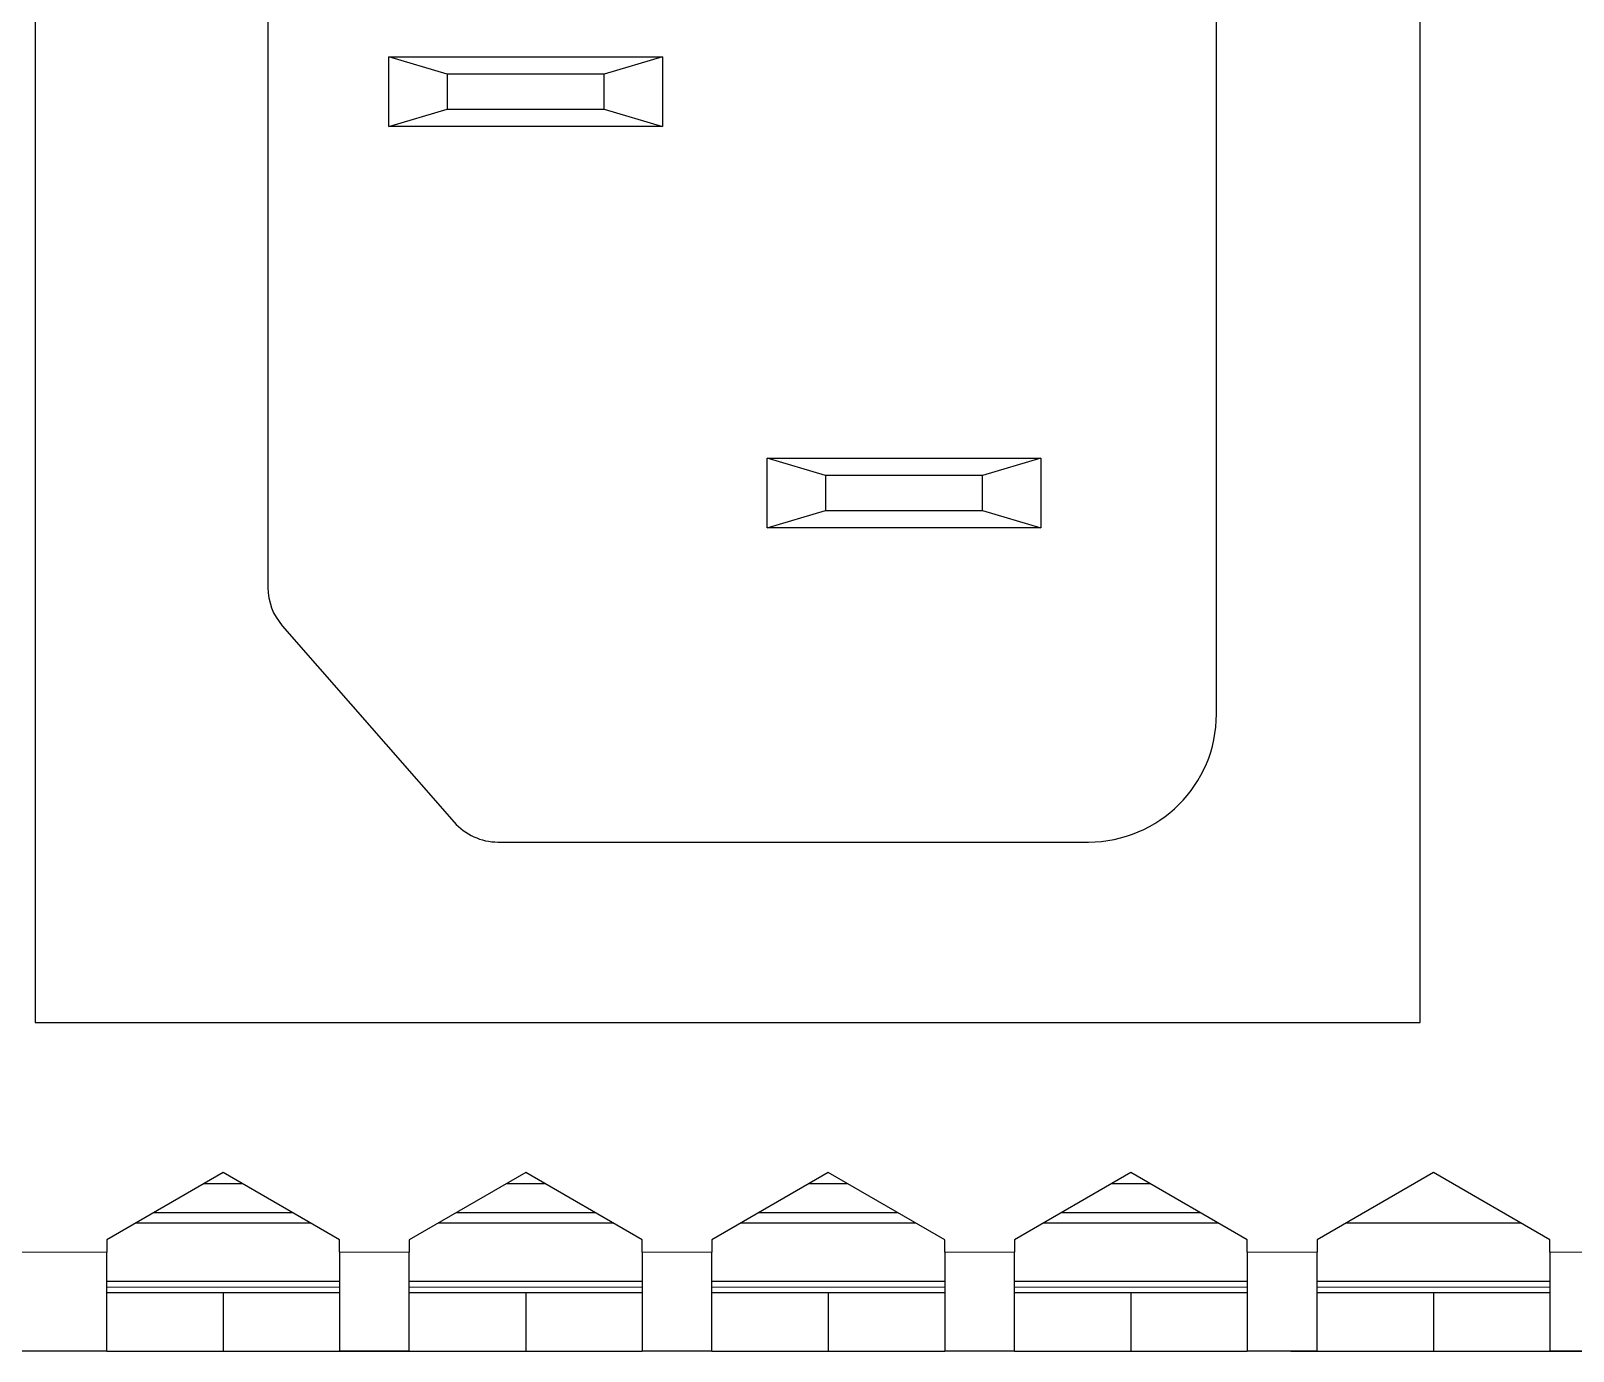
# Model space of a CAD drawing. Extents: x -260425 to 1294666, y -169889 to -2349.
# Drawn here: x 998520 to 998785, y -26686.6 to -26459.6 of the extents above; entities that cross this region are included whole.
import ezdxf

# ---------------------------------------------------------------- set-up
doc = ezdxf.new("R2010")
doc.units = 0
doc.header["$LTSCALE"] = 100
doc.layers.add('case', color=7, linetype='Continuous')

# ---------------------------------------------------------------- blocks, each defined once
blk = doc.blocks.new('АТС')
at = {"layer": 'case', "lineweight": 25}
for points in [[(63.7, 146.49), (63.7, 146.49), (63.7, -161.51), (63.7, -161.51)], [(301.7, -161.51), (301.7, -161.51), (301.7, 146.49), (301.7, 146.49)], [(266.7, -108.51), (266.7, -108.51), (266.7, 93.49), (266.7, 93.49)], [(103.7, 71.74), (103.7, 71.74), (103.7, -86.75), (103.7, -86.75)], [(124.5, -7.51), (124.5, -7.51), (124.5, 4.49), (124.5, 4.49)], [(134.5, 1.49), (134.5, 1.49), (124.5, 4.49), (124.5, 4.49)], [(124.5, 4.49), (124.5, 4.49), (171.5, 4.49), (171.5, 4.49)], [(171.5, 4.49), (171.5, 4.49), (161.5, 1.49), (161.5, 1.49)], [(171.5, 4.49), (171.5, 4.49), (171.5, -7.51), (171.5, -7.51)], [(134.5, 1.49), (134.5, 1.49), (134.5, -4.51), (134.5, -4.51)], [(161.5, 1.49), (161.5, 1.49), (134.5, 1.49), (134.5, 1.49)], [(161.5, -4.51), (161.5, -4.51), (161.5, 1.49), (161.5, 1.49)], [(124.5, -7.51), (124.5, -7.51), (134.5, -4.51), (134.5, -4.51)], [(134.5, -4.51), (134.5, -4.51), (161.5, -4.51), (161.5, -4.51)], [(161.5, -4.51), (161.5, -4.51), (171.5, -7.51), (171.5, -7.51)], [(171.5, -7.51), (171.5, -7.51), (124.5, -7.51), (124.5, -7.51)], [(189.5, -76.51), (189.5, -76.51), (189.5, -64.51), (189.5, -64.51)], [(199.5, -67.51), (199.5, -67.51), (189.5, -64.51), (189.5, -64.51)], [(189.5, -64.51), (189.5, -64.51), (236.5, -64.51), (236.5, -64.51)], [(236.5, -64.51), (236.5, -64.51), (226.5, -67.51), (226.5, -67.51)], [(236.5, -64.51), (236.5, -64.51), (236.5, -76.51), (236.5, -76.51)], [(199.5, -67.51), (199.5, -67.51), (199.5, -73.51), (199.5, -73.51)], [(226.5, -67.51), (226.5, -67.51), (199.5, -67.51), (199.5, -67.51)], [(226.5, -73.51), (226.5, -73.51), (226.5, -67.51), (226.5, -67.51)], [(189.5, -76.51), (189.5, -76.51), (199.5, -73.51), (199.5, -73.51)], [(199.5, -73.51), (199.5, -73.51), (226.5, -73.51), (226.5, -73.51)], [(226.5, -73.51), (226.5, -73.51), (236.5, -76.51), (236.5, -76.51)], [(236.5, -76.51), (236.5, -76.51), (189.5, -76.51), (189.5, -76.51)], [(103.7, -86.75), (103.7, -89.17), (104.58, -91.51), (106.17, -93.33)], [(106.17, -93.33), (106.17, -93.33), (135.71, -127.09), (135.71, -127.09)], [(244.7, -130.51), (256.85, -130.51), (266.7, -120.66), (266.7, -108.51)], [(135.71, -127.09), (137.61, -129.26), (140.35, -130.51), (143.24, -130.51)], [(143.24, -130.51), (143.24, -130.51), (244.7, -130.51), (244.7, -130.51)], [(63.7, -161.51), (63.7, -161.51), (301.7, -161.51), (301.7, -161.51)], [(96, -187.34), (96, -187.34), (76, -198.88), (76, -198.88)], [(116, -198.88), (116, -198.88), (96, -187.34), (96, -187.34)], [(148, -187.34), (148, -187.34), (128, -198.88), (128, -198.88)], [(168, -198.88), (168, -198.88), (148, -187.34), (148, -187.34)], [(200, -187.34), (200, -187.34), (180, -198.88), (180, -198.88)], [(220, -198.88), (220, -198.88), (200, -187.34), (200, -187.34)], [(252, -187.34), (252, -187.34), (232, -198.88), (232, -198.88)], [(272, -198.88), (272, -198.88), (252, -187.34), (252, -187.34)], [(304, -187.34), (304, -187.34), (284, -198.88), (284, -198.88)], [(324, -198.88), (324, -198.88), (304, -187.34), (304, -187.34)], [(92.76, -189.21), (92.76, -189.21), (99.24, -189.21), (99.24, -189.21)], [(144.76, -189.21), (144.76, -189.21), (151.24, -189.21), (151.24, -189.21)], [(196.76, -189.21), (196.76, -189.21), (203.24, -189.21), (203.24, -189.21)], [(248.76, -189.21), (248.76, -189.21), (255.24, -189.21), (255.24, -189.21)], [(111.02, -196.01), (111.02, -196.01), (80.98, -196.01), (80.98, -196.01)], [(84.1, -194.21), (84.1, -194.21), (107.9, -194.21), (107.9, -194.21)], [(163.02, -196.01), (163.02, -196.01), (132.98, -196.01), (132.98, -196.01)], [(136.1, -194.21), (136.1, -194.21), (159.9, -194.21), (159.9, -194.21)], [(215.02, -196.01), (215.02, -196.01), (184.98, -196.01), (184.98, -196.01)], [(188.1, -194.21), (188.1, -194.21), (211.9, -194.21), (211.9, -194.21)], [(267.02, -196.01), (267.02, -196.01), (236.98, -196.01), (236.98, -196.01)], [(240.1, -194.21), (240.1, -194.21), (263.9, -194.21), (263.9, -194.21)], [(319.02, -196.01), (319.02, -196.01), (288.98, -196.01), (288.98, -196.01)], [(76, -198.88), (76, -198.88), (76, -201.01), (76, -201.01)], [(76, -218.01), (76, -218.01), (76, -201.01), (76, -201.01)], [(116, -201.01), (116, -201.01), (116, -198.88), (116, -198.88)], [(116, -201.01), (116, -201.01), (116, -218.01), (116, -218.01)], [(128, -198.88), (128, -198.88), (128, -201.01), (128, -201.01)], [(128, -218.01), (128, -218.01), (128, -201.01), (128, -201.01)], [(168, -201.01), (168, -201.01), (168, -198.88), (168, -198.88)], [(168, -201.01), (168, -201.01), (168, -218.01), (168, -218.01)], [(180, -198.88), (180, -198.88), (180, -201.01), (180, -201.01)], [(180, -218.01), (180, -218.01), (180, -201.01), (180, -201.01)], [(220, -201.01), (220, -201.01), (220, -198.88), (220, -198.88)], [(220, -201.01), (220, -201.01), (220, -218.01), (220, -218.01)], [(232, -198.88), (232, -198.88), (232, -201.01), (232, -201.01)], [(232, -218.01), (232, -218.01), (232, -201.01), (232, -201.01)], [(272, -201.01), (272, -201.01), (272, -198.88), (272, -198.88)], [(272, -201.01), (272, -201.01), (272, -218.01), (272, -218.01)], [(284, -198.88), (284, -198.88), (284, -201.01), (284, -201.01)], [(284, -218.01), (284, -218.01), (284, -201.01), (284, -201.01)], [(324, -201.01), (324, -201.01), (324, -198.88), (324, -198.88)], [(324, -201.01), (324, -201.01), (324, -218.01), (324, -218.01)], [(76, -206.01), (76, -206.01), (116, -206.01), (116, -206.01)], [(128, -206.01), (128, -206.01), (168, -206.01), (168, -206.01)], [(180, -206.01), (180, -206.01), (220, -206.01), (220, -206.01)], [(232, -206.01), (232, -206.01), (272, -206.01), (272, -206.01)], [(284, -206.01), (284, -206.01), (324, -206.01), (324, -206.01)], [(96, -208.01), (96, -208.01), (76, -208.01), (76, -208.01)], [(96, -208.01), (96, -208.01), (96, -218.01), (96, -218.01)], [(116, -208.01), (116, -208.01), (96, -208.01), (96, -208.01)], [(148, -208.01), (148, -208.01), (128, -208.01), (128, -208.01)], [(148, -208.01), (148, -208.01), (148, -218.01), (148, -218.01)], [(168, -208.01), (168, -208.01), (148, -208.01), (148, -208.01)], [(200, -208.01), (200, -208.01), (180, -208.01), (180, -208.01)], [(200, -208.01), (200, -208.01), (200, -218.01), (200, -218.01)], [(220, -208.01), (220, -208.01), (200, -208.01), (200, -208.01)], [(252, -208.01), (252, -208.01), (232, -208.01), (232, -208.01)], [(252, -208.01), (252, -208.01), (252, -218.01), (252, -218.01)], [(272, -208.01), (272, -208.01), (252, -208.01), (252, -208.01)], [(304, -208.01), (304, -208.01), (284, -208.01), (284, -208.01)], [(304, -208.01), (304, -208.01), (304, -218.01), (304, -218.01)], [(324, -208.01), (324, -208.01), (304, -208.01), (304, -208.01)], [(76, -218.01), (76, -218.01), (0, -218.01), (0, -218.01)], [(76, -218.01), (76, -218.01), (96, -218.01), (96, -218.01)], [(96, -218.01), (96, -218.01), (116, -218.01), (116, -218.01)], [(108.37, -218.03), (108.37, -218.03), (108.37, -218.01), (108.37, -218.01)], [(108.37, -218.03), (108.37, -218.03), (111.86, -218.03), (111.86, -218.03)], [(111.86, -218.03), (111.86, -218.03), (111.86, -218.01), (111.86, -218.01)], [(111.86, -218.03), (111.86, -218.03), (112.14, -218.03), (112.14, -218.03)], [(112.14, -218.03), (112.14, -218.03), (112.14, -218.01), (112.14, -218.01)], [(112.14, -218.03), (112.14, -218.03), (136.28, -218.03), (136.28, -218.03)], [(128, -218.01), (128, -218.01), (116, -218.01), (116, -218.01)], [(128, -218.01), (128, -218.01), (148, -218.01), (148, -218.01)], [(136.28, -218.03), (136.28, -218.03), (136.28, -218.01), (136.28, -218.01)], [(136.28, -218.03), (136.28, -218.03), (160.14, -218.03), (160.14, -218.03)], [(148, -218.01), (148, -218.01), (168, -218.01), (168, -218.01)], [(160.14, -218.03), (160.14, -218.03), (160.14, -218.01), (160.14, -218.01)], [(160.14, -218.03), (160.14, -218.03), (163.63, -218.03), (163.63, -218.03)], [(163.63, -218.03), (163.63, -218.03), (163.63, -218.01), (163.63, -218.01)], [(180, -218.01), (180, -218.01), (168, -218.01), (168, -218.01)], [(180, -218.01), (180, -218.01), (200, -218.01), (200, -218.01)], [(200, -218.01), (200, -218.01), (220, -218.01), (220, -218.01)], [(232, -218.01), (232, -218.01), (220, -218.01), (220, -218.01)], [(232, -218.01), (232, -218.01), (252, -218.01), (252, -218.01)], [(252, -218.01), (252, -218.01), (272, -218.01), (272, -218.01)], [(284, -218.01), (284, -218.01), (272, -218.01), (272, -218.01)], [(279.46, -218.03), (279.46, -218.03), (279.46, -218.01), (279.46, -218.01)], [(279.46, -218.03), (279.46, -218.03), (282.91, -218.03), (282.91, -218.03)], [(282.91, -218.03), (282.91, -218.03), (282.91, -218.01), (282.91, -218.01)], [(282.91, -218.03), (282.91, -218.03), (308.45, -218.03), (308.45, -218.03)], [(284, -218.01), (284, -218.01), (304, -218.01), (304, -218.01)], [(304, -218.01), (304, -218.01), (324, -218.01), (324, -218.01)], [(308.45, -218.03), (308.45, -218.03), (308.45, -218.01), (308.45, -218.01)], [(308.45, -218.03), (308.45, -218.03), (330.54, -218.03), (330.54, -218.03)], [(336, -218.01), (336, -218.01), (324, -218.01), (324, -218.01)]]:
    blk.add_open_spline(points, degree=3, dxfattribs=at)
at = {"layer": 'case', "lineweight": 18}
for points in [[(17, -201.01), (17, -201.01), (76, -201.01), (76, -201.01)], [(116, -201.01), (116, -201.01), (128, -201.01), (128, -201.01)], [(168, -201.01), (168, -201.01), (180, -201.01), (180, -201.01)], [(220, -201.01), (220, -201.01), (232, -201.01), (232, -201.01)], [(272, -201.01), (272, -201.01), (284, -201.01), (284, -201.01)], [(324, -201.01), (324, -201.01), (336, -201.01), (336, -201.01)], [(76, -207.01), (76, -207.01), (116, -207.01), (116, -207.01)], [(128, -207.01), (128, -207.01), (168, -207.01), (168, -207.01)], [(180, -207.01), (180, -207.01), (220, -207.01), (220, -207.01)], [(232, -207.01), (232, -207.01), (272, -207.01), (272, -207.01)], [(284, -207.01), (284, -207.01), (324, -207.01), (324, -207.01)]]:
    blk.add_open_spline(points, degree=3, dxfattribs=at)

msp = doc.modelspace()

# ---------------------------------------------------------------- block references
msp.add_blockref('АТС', (998457.03, -26468.52))

doc.saveas('drawing.dxf')
